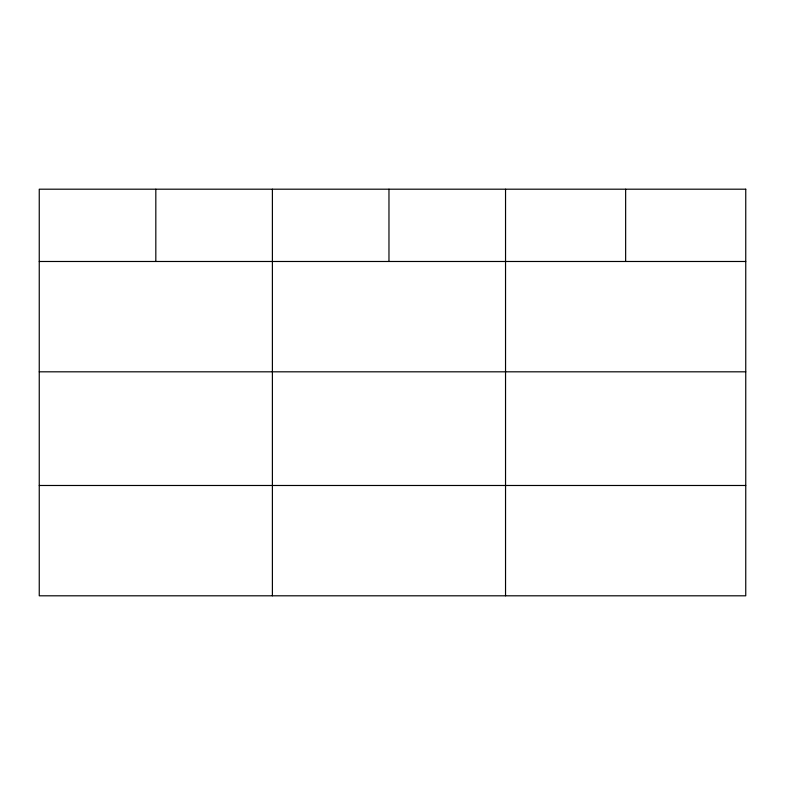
<?xml version="1.0" encoding="UTF-8"?>
<svg xmlns="http://www.w3.org/2000/svg" width="785" height="785" viewBox="0 0 785 785"><rect width="100%" height="100%" fill="white"/><g stroke="black" fill="none" stroke-linecap="round" stroke-linejoin="round"><path stroke-width="1.18" d="M39.25 261.483L745.75 261.483M39.25 371.815L745.75 371.815M39.25 485.483L745.75 485.483M625.645 189.195L625.645 261.483M505.54 189.195L505.54 595.805M388.967 189.195L388.967 261.483M272.395 189.195L272.395 595.805M155.822 189.195L155.822 261.483M745.75 189.195L39.25 189.195L39.25 595.805L745.75 595.805L745.75 189.195"/></g></svg>
